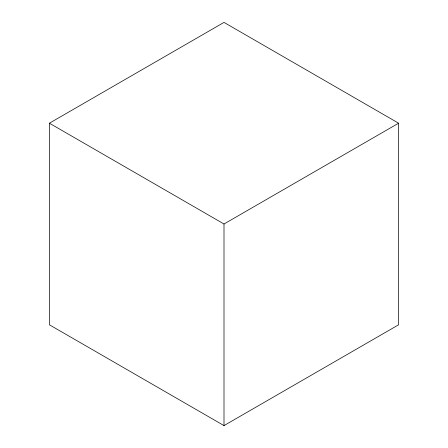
<?xml version="1.0" encoding="UTF-8"?>
<svg xmlns="http://www.w3.org/2000/svg" width="448" height="448" viewBox="0 0 448 448"><rect width="100%" height="100%" fill="white"/><g stroke="black" fill="none" stroke-linecap="round" stroke-linejoin="round"><path stroke-width="0.67" d="M49.409 123.2L224 22.4L398.591 123.2L398.591 324.8L224 425.6L49.409 324.8L49.409 123.2L224 224L398.591 123.2M224 224L224 425.6"/></g></svg>
